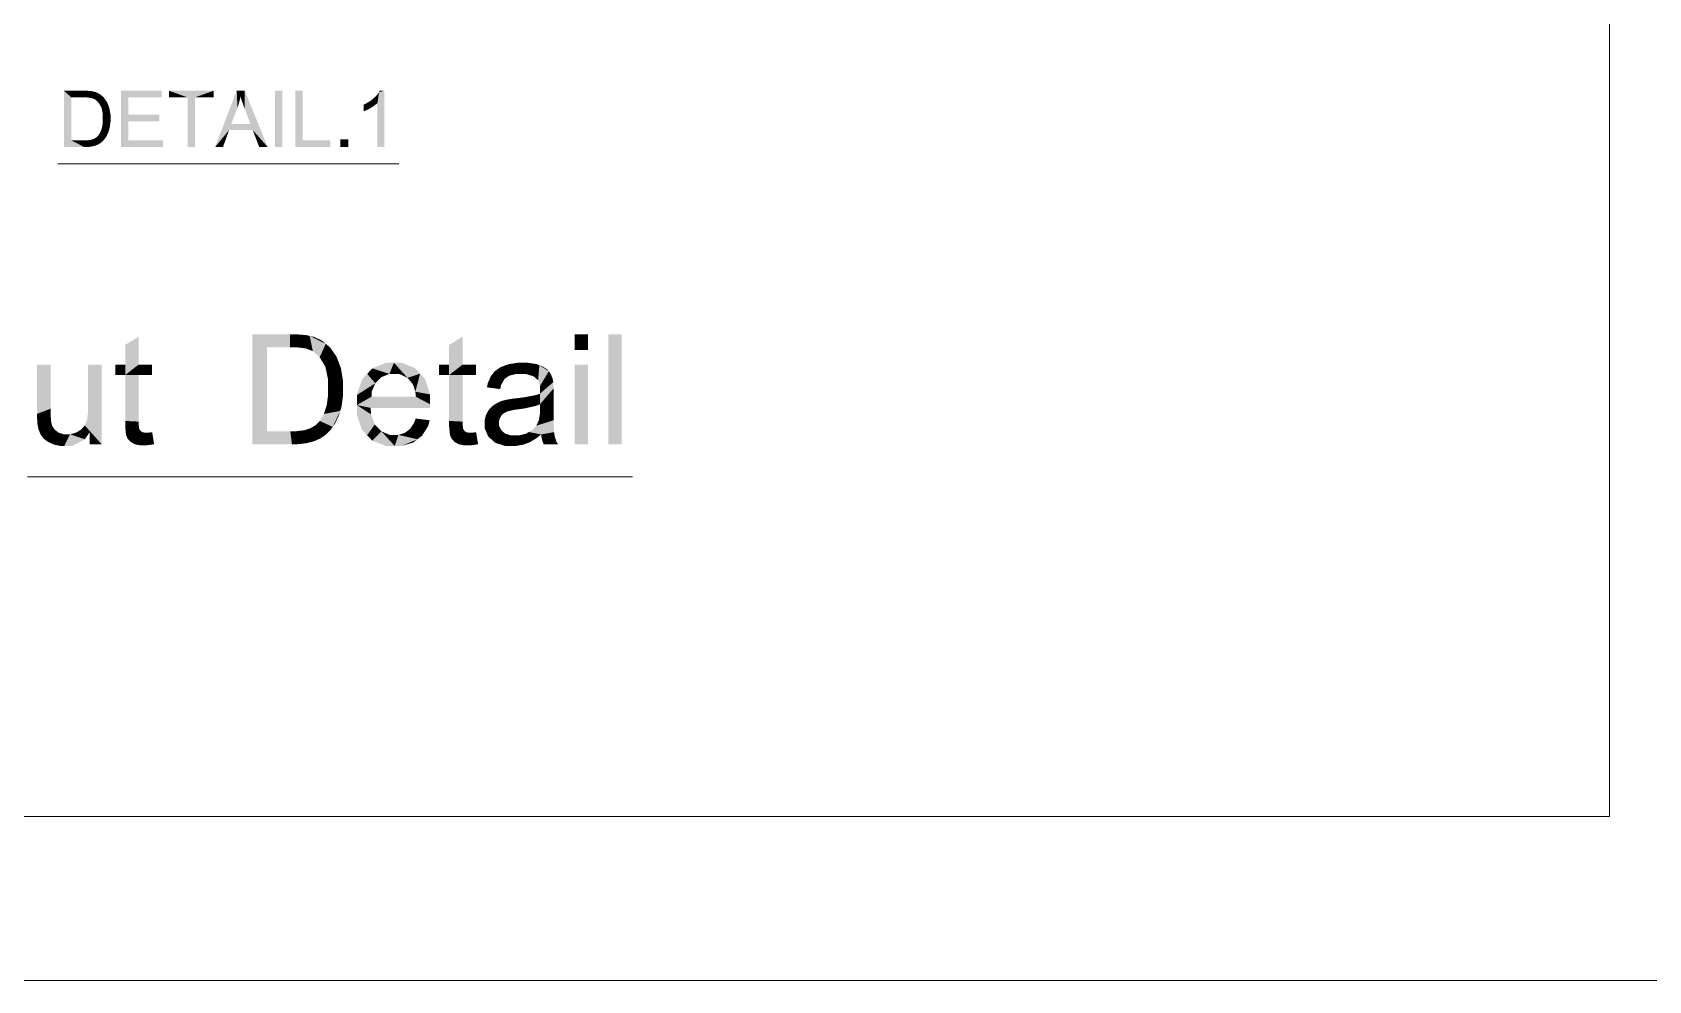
# Model space of a CAD drawing. Header units: millimetres. Extents: x 2 to 579, y 1 to 405.
# Drawn here: x 189.61 to 220.6, y 78.57 to 96.74 of the extents above; entities that cross this region are included whole.
import ezdxf

# ---------------------------------------------------------------- set-up
doc = ezdxf.new("R2010")
doc.units = ezdxf.units.MM
doc.linetypes.add('XKITLINE00', pattern=[0])
doc.layers.add('GraphicObject', color=6, linetype='Continuous', lineweight=0)
doc.layers.add('LinkedObject', color=7, linetype='Continuous', lineweight=0)

# ---------------------------------------------------------------- blocks, each defined once
blk = doc.blocks.new('*A3')
at = {"layer": 'GraphicObject', "color": 3, "linetype": 'XKITLINE00', "lineweight": 0}
blk.add_line((113.014, 78.569), (247.574, 78.569), dxfattribs=at)
blk = doc.blocks.new('*A4')
at = {"layer": 'LinkedObject'}
for points in [[(190.221, 95.624), (190.363, 95.496), (190.221, 94.544)], [(190.59, 95.496), (190.221, 95.624), (190.593, 95.624)], [(190.363, 95.496), (190.221, 95.624), (190.59, 95.496)], [(190.221, 94.544), (190.363, 95.496), (190.363, 94.671)], [(190.593, 95.624), (190.654, 95.496), (190.59, 95.496)], [(190.655, 95.624), (190.654, 95.496), (190.593, 95.624)], [(190.655, 95.624), (190.746, 95.485), (190.654, 95.496)], [(190.751, 95.616), (190.746, 95.485), (190.655, 95.624)], [(190.785, 95.608), (190.746, 95.485), (190.751, 95.616)], [(190.785, 95.608), (190.775, 95.474), (190.746, 95.485)], [(190.775, 95.474), (190.785, 95.608), (190.815, 95.459)], [(190.91, 95.559), (190.785, 95.608), (190.831, 95.597)], [(190.943, 95.531), (190.785, 95.608), (190.91, 95.559)], [(190.883, 95.398), (190.785, 95.608), (190.943, 95.531)], [(190.815, 95.459), (190.785, 95.608), (190.883, 95.398)], [(190.943, 95.531), (190.91, 95.352), (190.883, 95.398)], [(190.986, 95.495), (190.91, 95.352), (190.943, 95.531)], [(191.049, 95.402), (190.91, 95.352), (190.986, 95.495)], [(191.454, 95.166), (191.312, 94.544), (191.312, 95.624)], [(191.454, 95.166), (191.312, 95.624), (191.454, 95.496)], [(192.092, 95.496), (191.312, 95.624), (192.092, 95.624)], [(191.454, 95.496), (191.312, 95.624), (192.092, 95.496)], [(192.234, 95.624), (192.589, 95.496), (192.234, 95.496)], [(192.732, 95.496), (192.589, 95.496), (192.234, 95.624)], [(192.732, 95.496), (192.234, 95.624), (193.089, 95.624)], [(192.589, 94.544), (192.732, 95.496), (192.732, 94.544)], [(192.589, 95.496), (192.732, 95.496), (192.589, 94.544)], [(192.732, 95.496), (193.089, 95.624), (193.089, 95.496)], [(193.532, 95.624), (193.547, 95.303), (193.118, 94.544)], [(193.547, 95.303), (193.532, 95.624), (193.565, 95.355)], [(193.565, 95.355), (193.532, 95.624), (193.594, 95.458)], [(193.594, 95.458), (193.532, 95.624), (193.605, 95.51)], [(193.686, 95.624), (193.605, 95.51), (193.532, 95.624)], [(193.605, 95.51), (193.686, 95.624), (193.618, 95.466)], [(193.618, 95.466), (193.686, 95.624), (193.656, 95.354)], [(193.656, 95.354), (193.686, 95.624), (193.682, 95.285)], [(193.682, 95.285), (193.686, 95.624), (193.795, 94.987)], [(193.795, 94.987), (193.686, 95.624), (193.839, 94.871)], [(193.839, 94.871), (193.686, 95.624), (194.127, 94.544)], [(194.408, 95.624), (194.265, 94.544), (194.265, 95.624)], [(194.408, 94.544), (194.265, 94.544), (194.408, 95.624)], [(194.797, 95.624), (194.654, 94.544), (194.654, 95.624)], [(194.797, 94.671), (194.654, 94.544), (194.797, 95.624)], [(196.143, 95.32), (196.021, 95.383), (196.118, 95.446)], [(196.159, 95.483), (196.23, 95.388), (196.118, 95.446)], [(196.118, 95.446), (196.23, 95.388), (196.143, 95.32)], [(196.23, 95.388), (196.159, 95.483), (196.201, 95.521)], [(196.26, 95.593), (196.23, 95.388), (196.201, 95.521)], [(196.23, 94.544), (196.26, 95.593), (196.363, 94.544)], [(196.23, 95.388), (196.26, 95.593), (196.23, 94.544)], [(196.363, 95.628), (196.26, 95.593), (196.277, 95.628)], [(196.363, 94.544), (196.26, 95.593), (196.363, 95.628)], [(190.91, 95.352), (191.049, 95.402), (190.938, 95.307)], [(190.938, 95.307), (191.049, 95.402), (191.071, 95.346)], [(191.071, 95.346), (190.966, 95.176), (190.938, 95.307)], [(191.092, 95.29), (190.966, 95.176), (191.071, 95.346)], [(191.113, 95.162), (190.966, 95.176), (191.092, 95.29)], [(191.113, 95.089), (190.966, 95.176), (191.113, 95.162)], [(190.966, 95.176), (191.113, 95.089), (190.966, 95.092)], [(191.454, 95.038), (191.312, 94.544), (191.454, 95.166)], [(192.052, 95.038), (191.454, 95.166), (192.052, 95.166)], [(191.454, 95.038), (191.454, 95.166), (192.052, 95.038)], [(193.118, 94.544), (193.547, 95.303), (193.428, 94.987)], [(196.021, 95.383), (196.066, 95.274), (195.965, 95.357)], [(195.965, 95.357), (196.066, 95.274), (195.965, 95.229)], [(195.965, 95.229), (196.066, 95.274), (195.996, 95.24)], [(196.066, 95.274), (196.021, 95.383), (196.105, 95.297)], [(196.105, 95.297), (196.021, 95.383), (196.143, 95.32)], [(196.143, 95.32), (196.23, 95.388), (196.206, 95.366)], [(190.923, 94.841), (191.011, 94.714), (190.884, 94.772)], [(191.084, 94.871), (190.923, 94.841), (190.952, 94.926)], [(191.07, 94.824), (190.923, 94.841), (191.084, 94.871)], [(191.033, 94.745), (190.923, 94.841), (191.07, 94.824)], [(191.011, 94.714), (190.923, 94.841), (191.033, 94.745)], [(190.966, 95.03), (191.113, 95.028), (190.952, 94.926)], [(190.952, 94.926), (191.113, 95.028), (191.084, 94.871)], [(191.113, 95.089), (190.966, 95.03), (190.966, 95.092)], [(191.113, 95.028), (190.966, 95.03), (191.113, 95.089)], [(191.084, 94.871), (191.113, 95.028), (191.099, 94.919)], [(191.454, 94.671), (191.312, 94.544), (191.454, 95.038)], [(193.387, 94.871), (193.118, 94.544), (193.428, 94.987)], [(193.118, 94.544), (193.387, 94.871), (193.269, 94.544)], [(193.428, 94.987), (193.839, 94.871), (193.387, 94.871)], [(193.795, 94.987), (193.839, 94.871), (193.428, 94.987)], [(193.839, 94.871), (194.127, 94.544), (193.964, 94.544)], [(190.363, 94.671), (190.61, 94.544), (190.221, 94.544)], [(190.594, 94.671), (190.61, 94.544), (190.363, 94.671)], [(190.594, 94.671), (190.659, 94.544), (190.61, 94.544)], [(190.647, 94.671), (190.659, 94.544), (190.594, 94.671)], [(190.784, 94.562), (190.647, 94.671), (190.731, 94.681)], [(190.746, 94.553), (190.647, 94.671), (190.784, 94.562)], [(190.659, 94.544), (190.647, 94.671), (190.746, 94.553)], [(190.762, 94.691), (190.784, 94.562), (190.731, 94.681)], [(190.792, 94.701), (190.784, 94.562), (190.762, 94.691)], [(190.784, 94.562), (190.792, 94.701), (190.821, 94.571)], [(190.912, 94.616), (190.792, 94.701), (190.84, 94.729)], [(190.886, 94.598), (190.792, 94.701), (190.912, 94.616)], [(190.821, 94.571), (190.792, 94.701), (190.886, 94.598)], [(190.858, 94.747), (190.939, 94.634), (190.84, 94.729)], [(190.84, 94.729), (190.939, 94.634), (190.912, 94.616)], [(191.011, 94.714), (190.858, 94.747), (190.884, 94.772)], [(190.988, 94.683), (190.858, 94.747), (191.011, 94.714)], [(190.939, 94.634), (190.858, 94.747), (190.988, 94.683)], [(191.312, 94.544), (191.454, 94.671), (192.117, 94.544)], [(192.117, 94.544), (191.454, 94.671), (192.117, 94.671)], [(194.654, 94.544), (194.797, 94.671), (195.328, 94.544)], [(195.328, 94.544), (194.797, 94.671), (195.328, 94.671)], [(195.67, 94.695), (195.519, 94.544), (195.519, 94.695)], [(195.67, 94.544), (195.519, 94.544), (195.67, 94.695)], [(191.654, 90.909), (191.395, 90.376), (191.395, 90.754)], [(191.395, 90.376), (191.654, 90.909), (191.395, 90.176)], [(191.654, 90.376), (191.395, 90.176), (191.654, 90.909)], [(193.832, 90.955), (194.11, 90.707), (193.832, 88.849)], [(194.552, 90.707), (193.832, 90.955), (194.557, 90.955)], [(194.11, 90.707), (193.832, 90.955), (194.552, 90.707)], [(194.557, 90.955), (194.677, 90.707), (194.552, 90.707)], [(194.679, 90.955), (194.677, 90.707), (194.557, 90.955)], [(194.679, 90.955), (194.857, 90.685), (194.677, 90.707)], [(194.867, 90.94), (194.857, 90.685), (194.679, 90.955)], [(194.931, 90.925), (194.857, 90.685), (194.867, 90.94)], [(194.931, 90.925), (194.913, 90.664), (194.857, 90.685)], [(194.913, 90.664), (194.931, 90.925), (194.991, 90.633)], [(195.176, 90.829), (194.931, 90.925), (195.022, 90.904)], [(195.24, 90.774), (194.931, 90.925), (195.176, 90.829)], [(195.122, 90.515), (194.931, 90.925), (195.24, 90.774)], [(194.991, 90.633), (194.931, 90.925), (195.122, 90.515)], [(197.863, 90.909), (197.604, 90.376), (197.604, 90.754)], [(197.604, 90.376), (197.863, 90.909), (197.604, 90.176)], [(197.863, 90.376), (197.604, 90.176), (197.863, 90.909)], [(200.268, 90.955), (200.009, 90.658), (200.009, 90.955)], [(200.268, 90.658), (200.009, 90.658), (200.268, 90.955)], [(200.912, 90.955), (200.653, 88.849), (200.653, 90.955)], [(200.912, 88.849), (200.653, 88.849), (200.912, 90.955)], [(193.832, 88.849), (194.11, 90.707), (194.11, 89.098)], [(195.24, 90.774), (195.177, 90.426), (195.122, 90.515)], [(195.323, 90.704), (195.177, 90.426), (195.24, 90.774)], [(195.448, 90.524), (195.177, 90.426), (195.323, 90.704)], [(195.177, 90.426), (195.448, 90.524), (195.231, 90.337)], [(195.231, 90.337), (195.448, 90.524), (195.489, 90.414)], [(189.965, 90.376), (189.706, 89.431), (189.706, 90.376)], [(189.965, 89.53), (189.706, 89.431), (189.965, 90.376)], [(190.943, 90.376), (190.683, 89.559), (190.683, 90.376)], [(190.943, 88.849), (190.683, 89.559), (190.943, 90.376)], [(191.204, 90.376), (191.395, 90.176), (191.204, 90.176)], [(191.395, 90.376), (191.395, 90.176), (191.204, 90.376)], [(191.654, 90.176), (191.395, 90.176), (191.654, 90.376)], [(191.395, 89.296), (191.654, 90.176), (191.654, 89.282)], [(191.395, 90.176), (191.654, 90.176), (191.395, 89.296)], [(191.911, 90.176), (191.654, 90.376), (191.911, 90.376)], [(191.654, 90.176), (191.654, 90.376), (191.911, 90.176)], [(195.489, 90.414), (195.285, 90.083), (195.231, 90.337)], [(195.53, 90.305), (195.285, 90.083), (195.489, 90.414)], [(195.571, 90.055), (195.285, 90.083), (195.53, 90.305)], [(196.033, 90.197), (195.835, 89.792), (195.934, 90.091)], [(196.188, 90.018), (195.835, 89.792), (196.033, 90.197)], [(196.132, 90.303), (196.31, 90.137), (196.033, 90.197)], [(196.033, 90.197), (196.31, 90.137), (196.188, 90.018)], [(196.546, 90.41), (196.132, 90.303), (196.389, 90.41)], [(196.459, 90.197), (196.132, 90.303), (196.546, 90.41)], [(196.31, 90.137), (196.132, 90.303), (196.459, 90.197)], [(196.459, 90.197), (196.546, 90.41), (196.548, 90.197)], [(196.546, 90.41), (196.646, 90.197), (196.548, 90.197)], [(196.949, 90.306), (196.546, 90.41), (196.699, 90.41)], [(197.046, 90.201), (196.546, 90.41), (196.949, 90.306)], [(196.806, 90.122), (196.546, 90.41), (197.046, 90.201)], [(196.646, 90.197), (196.546, 90.41), (196.806, 90.122)], [(196.806, 90.122), (197.046, 90.201), (196.868, 90.048)], [(197.046, 90.201), (196.908, 90), (196.868, 90.048)], [(196.908, 90), (197.046, 90.201), (196.957, 89.855)], [(196.957, 89.855), (197.046, 90.201), (197.239, 89.804)], [(197.239, 89.804), (197.046, 90.201), (197.143, 90.097)], [(197.412, 90.376), (197.604, 90.176), (197.412, 90.176)], [(197.604, 90.376), (197.604, 90.176), (197.412, 90.376)], [(197.863, 90.176), (197.604, 90.176), (197.863, 90.376)], [(197.604, 89.296), (197.863, 90.176), (197.863, 89.282)], [(197.604, 90.176), (197.863, 90.176), (197.604, 89.296)], [(198.12, 90.176), (197.863, 90.376), (198.12, 90.376)], [(197.863, 90.176), (197.863, 90.376), (198.12, 90.176)], [(198.442, 90.202), (198.328, 89.94), (198.402, 90.152)], [(198.666, 90.1), (198.328, 89.94), (198.442, 90.202)], [(198.481, 90.252), (198.753, 90.163), (198.442, 90.202)], [(198.666, 90.1), (198.442, 90.202), (198.709, 90.131)], [(198.709, 90.131), (198.442, 90.202), (198.753, 90.163)], [(198.595, 90.329), (198.753, 90.163), (198.481, 90.252)], [(198.67, 90.356), (198.753, 90.163), (198.595, 90.329)], [(198.918, 90.41), (198.67, 90.356), (198.745, 90.383)], [(198.887, 90.195), (198.67, 90.356), (198.918, 90.41)], [(198.753, 90.163), (198.67, 90.356), (198.887, 90.195)], [(198.887, 90.195), (198.918, 90.41), (198.978, 90.195)], [(198.978, 90.195), (198.918, 90.41), (199.076, 90.195)], [(199.016, 90.41), (199.076, 90.195), (198.918, 90.41)], [(199.273, 90.387), (199.016, 90.41), (199.114, 90.41)], [(199.334, 90.364), (199.016, 90.41), (199.273, 90.387)], [(199.223, 90.151), (199.016, 90.41), (199.334, 90.364)], [(199.076, 90.195), (199.016, 90.41), (199.223, 90.151)], [(199.223, 90.151), (199.334, 90.364), (199.272, 90.108)], [(199.272, 90.108), (199.334, 90.364), (199.309, 90.075)], [(199.334, 90.364), (199.345, 89.964), (199.309, 90.075)], [(199.513, 90.248), (199.345, 89.964), (199.334, 90.364)], [(199.485, 90.283), (199.334, 90.364), (199.395, 90.341)], [(199.513, 90.248), (199.334, 90.364), (199.485, 90.283)], [(199.542, 90.213), (199.345, 89.964), (199.513, 90.248)], [(199.582, 90.125), (199.345, 89.964), (199.542, 90.213)], [(200.268, 90.376), (200.009, 88.849), (200.009, 90.376)], [(200.268, 88.849), (200.009, 88.849), (200.268, 90.376)], [(195.571, 89.914), (195.285, 90.083), (195.571, 90.055)], [(195.285, 90.083), (195.571, 89.914), (195.285, 89.918)], [(195.571, 89.914), (195.285, 89.799), (195.285, 89.918)], [(195.571, 89.794), (195.285, 89.799), (195.571, 89.914)], [(196.121, 89.859), (195.835, 89.792), (196.188, 90.018)], [(195.835, 89.792), (196.121, 89.859), (196.115, 89.759)], [(196.957, 89.855), (197.239, 89.804), (196.966, 89.759)], [(198.402, 90.152), (198.328, 89.94), (198.345, 90.021)], [(198.602, 89.987), (198.328, 89.94), (198.666, 90.1)], [(198.328, 89.94), (198.602, 89.987), (198.581, 89.906)], [(199.345, 89.845), (199.6, 90.039), (199.344, 89.818)], [(199.344, 89.818), (199.6, 90.039), (199.345, 89.616)], [(199.594, 90.072), (199.345, 89.964), (199.582, 90.125)], [(199.345, 89.964), (199.594, 90.072), (199.6, 90.039)], [(199.345, 89.964), (199.6, 90.039), (199.345, 89.885)], [(199.345, 89.885), (199.6, 90.039), (199.345, 89.878)], [(199.345, 89.878), (199.6, 90.039), (199.345, 89.845)], [(199.607, 89.92), (199.345, 89.616), (199.6, 90.039)], [(199.607, 89.834), (199.345, 89.616), (199.607, 89.92)], [(190.683, 89.559), (190.943, 88.849), (190.683, 89.461)], [(195.516, 89.488), (195.23, 89.512), (195.257, 89.596)], [(195.285, 89.799), (195.571, 89.794), (195.257, 89.596)], [(195.257, 89.596), (195.571, 89.794), (195.516, 89.488)], [(195.516, 89.488), (195.571, 89.794), (195.544, 89.581)], [(196.115, 89.759), (195.835, 89.6), (195.835, 89.792)], [(196.115, 89.759), (197.239, 89.615), (195.835, 89.6)], [(197.239, 89.604), (195.835, 89.6), (197.239, 89.615)], [(197.239, 89.569), (195.835, 89.6), (197.239, 89.604)], [(195.835, 89.6), (196.031, 89.022), (195.835, 89.414)], [(196.107, 89.421), (196.031, 89.022), (195.835, 89.6)], [(196.107, 89.421), (195.835, 89.6), (196.1, 89.546)], [(197.238, 89.546), (195.835, 89.6), (197.239, 89.569)], [(196.1, 89.546), (195.835, 89.6), (197.238, 89.546)], [(196.966, 89.759), (197.239, 89.615), (196.115, 89.759)], [(197.239, 89.615), (196.966, 89.759), (197.239, 89.804)], [(198.427, 89.577), (198.596, 89.382), (198.36, 89.503)], [(198.614, 89.41), (198.427, 89.577), (198.468, 89.605)], [(198.596, 89.382), (198.427, 89.577), (198.614, 89.41)], [(198.51, 89.633), (198.665, 89.452), (198.468, 89.605)], [(198.468, 89.605), (198.665, 89.452), (198.614, 89.41)], [(198.602, 89.676), (198.665, 89.452), (198.51, 89.633)], [(198.654, 89.69), (198.665, 89.452), (198.602, 89.676)], [(198.692, 89.7), (198.731, 89.481), (198.654, 89.69)], [(198.665, 89.452), (198.654, 89.69), (198.698, 89.466)], [(198.698, 89.466), (198.654, 89.69), (198.731, 89.481)], [(198.807, 89.72), (198.844, 89.507), (198.692, 89.7)], [(198.692, 89.7), (198.844, 89.507), (198.731, 89.481)], [(198.884, 89.729), (198.923, 89.518), (198.807, 89.72)], [(198.807, 89.72), (198.923, 89.518), (198.844, 89.507)], [(199.04, 89.748), (199.064, 89.538), (198.884, 89.729)], [(198.884, 89.729), (199.064, 89.538), (198.923, 89.518)], [(199.27, 89.792), (199.345, 89.616), (199.04, 89.748)], [(199.04, 89.748), (199.345, 89.616), (199.064, 89.538)], [(199.064, 89.538), (199.345, 89.616), (199.275, 89.587)], [(199.344, 89.818), (199.345, 89.616), (199.27, 89.792)], [(199.607, 89.834), (199.344, 89.521), (199.345, 89.616)], [(199.607, 89.489), (199.344, 89.521), (199.607, 89.834)], [(189.706, 89.431), (189.965, 89.53), (189.965, 89.429)], [(189.706, 89.431), (189.965, 89.429), (189.706, 89.348)], [(189.965, 89.429), (189.714, 89.227), (189.706, 89.348)], [(189.973, 89.292), (189.714, 89.227), (189.965, 89.429)], [(189.714, 89.227), (189.973, 89.292), (189.722, 89.189)], [(189.722, 89.189), (189.973, 89.292), (189.981, 89.257)], [(189.993, 89.206), (189.722, 89.189), (189.981, 89.257)], [(190.641, 89.261), (190.943, 88.849), (190.62, 89.209)], [(190.662, 89.312), (190.943, 88.849), (190.641, 89.261)], [(190.683, 89.461), (190.943, 88.849), (190.662, 89.312)], [(191.654, 89.282), (191.395, 89.18), (191.395, 89.296)], [(191.654, 89.227), (191.395, 89.18), (191.654, 89.282)], [(191.654, 89.227), (191.427, 88.99), (191.395, 89.18)], [(191.661, 89.155), (191.427, 88.99), (191.654, 89.227)], [(195.075, 89.246), (195.232, 89.026), (195.04, 89.211)], [(195.372, 89.182), (195.075, 89.246), (195.125, 89.295)], [(195.328, 89.121), (195.075, 89.246), (195.372, 89.182)], [(195.232, 89.026), (195.075, 89.246), (195.328, 89.121)], [(195.125, 89.295), (195.516, 89.488), (195.372, 89.182)], [(195.202, 89.429), (195.516, 89.488), (195.125, 89.295)], [(195.23, 89.512), (195.516, 89.488), (195.202, 89.429)], [(195.372, 89.182), (195.516, 89.488), (195.416, 89.242)], [(195.416, 89.242), (195.516, 89.488), (195.488, 89.396)], [(195.835, 89.414), (196.031, 89.022), (195.933, 89.125)], [(196.178, 89.228), (196.031, 89.022), (196.107, 89.421)], [(196.031, 89.022), (196.178, 89.228), (196.129, 88.919)], [(196.242, 89.162), (196.129, 88.919), (196.178, 89.228)], [(196.854, 89.141), (197.231, 89.308), (197.082, 89.009)], [(196.933, 89.26), (197.231, 89.308), (196.854, 89.141)], [(197.231, 89.308), (196.933, 89.26), (196.963, 89.342)], [(197.082, 89.009), (197.231, 89.308), (197.199, 89.191)], [(197.863, 89.282), (197.604, 89.18), (197.604, 89.296)], [(197.863, 89.227), (197.604, 89.18), (197.863, 89.282)], [(197.863, 89.227), (197.635, 88.99), (197.604, 89.18)], [(197.87, 89.155), (197.635, 88.99), (197.863, 89.227)], [(198.335, 89.457), (198.284, 89.252), (198.309, 89.41)], [(198.578, 89.355), (198.284, 89.252), (198.335, 89.457)], [(198.309, 89.41), (198.284, 89.252), (198.284, 89.308)], [(198.56, 89.293), (198.284, 89.252), (198.578, 89.355)], [(198.284, 89.252), (198.56, 89.293), (198.56, 89.259)], [(198.56, 89.207), (198.284, 89.252), (198.56, 89.259)], [(198.284, 89.252), (198.56, 89.207), (198.284, 89.157)], [(198.36, 89.503), (198.596, 89.382), (198.335, 89.457)], [(198.335, 89.457), (198.596, 89.382), (198.578, 89.355)], [(199.19, 89.116), (199.607, 89.309), (199.615, 89.081)], [(199.275, 89.205), (199.607, 89.309), (199.19, 89.116)], [(199.302, 89.262), (199.607, 89.309), (199.275, 89.205)], [(199.607, 89.309), (199.302, 89.262), (199.323, 89.306)], [(199.323, 89.306), (199.607, 89.489), (199.607, 89.309)], [(199.344, 89.435), (199.607, 89.489), (199.323, 89.306)], [(199.607, 89.489), (199.344, 89.435), (199.344, 89.521)], [(189.722, 89.189), (189.993, 89.206), (189.734, 89.132)], [(189.734, 89.132), (189.993, 89.206), (189.773, 89.036)], [(189.773, 89.036), (189.993, 89.206), (189.802, 88.997)], [(189.802, 88.997), (189.993, 89.206), (190.045, 89.126)], [(189.802, 88.997), (190.045, 89.126), (189.83, 88.958)], [(189.83, 88.958), (190.045, 89.126), (189.917, 88.893)], [(189.917, 88.893), (190.045, 89.126), (189.975, 88.867)], [(189.975, 88.867), (190.045, 89.126), (190.084, 89.097)], [(190.124, 89.068), (189.975, 88.867), (190.084, 89.097)], [(189.975, 88.867), (190.124, 89.068), (190.034, 88.841)], [(190.034, 88.841), (190.124, 89.068), (190.16, 88.816)], [(190.227, 88.816), (190.124, 89.068), (190.221, 89.039)], [(190.16, 88.816), (190.124, 89.068), (190.227, 88.816)], [(190.279, 89.039), (190.227, 88.816), (190.221, 89.039)], [(190.337, 89.039), (190.622, 88.945), (190.227, 88.816)], [(190.337, 89.039), (190.227, 88.816), (190.279, 89.039)], [(190.227, 88.816), (190.622, 88.945), (190.38, 88.816)], [(190.446, 89.069), (190.622, 88.945), (190.337, 89.039)], [(190.497, 89.098), (190.622, 88.945), (190.446, 89.069)], [(190.548, 89.128), (190.622, 88.945), (190.497, 89.098)], [(190.711, 89.075), (190.548, 89.128), (190.62, 89.209)], [(190.622, 88.945), (190.548, 89.128), (190.711, 89.075)], [(190.62, 89.209), (190.943, 88.849), (190.711, 89.075)], [(190.711, 89.075), (190.943, 88.849), (190.711, 88.849)], [(191.395, 89.18), (191.427, 88.99), (191.411, 89.027)], [(191.668, 89.139), (191.427, 88.99), (191.661, 89.155)], [(191.427, 88.99), (191.668, 89.139), (191.675, 89.124)], [(191.427, 88.99), (191.675, 89.124), (191.443, 88.954)], [(191.443, 88.954), (191.675, 89.124), (191.497, 88.895)], [(191.497, 88.895), (191.675, 89.124), (191.536, 88.873)], [(191.536, 88.873), (191.675, 89.124), (191.697, 89.098)], [(191.697, 89.098), (191.575, 88.85), (191.536, 88.873)], [(191.712, 89.089), (191.575, 88.85), (191.697, 89.098)], [(191.727, 89.08), (191.575, 88.85), (191.712, 89.089)], [(191.575, 88.85), (191.727, 89.08), (191.684, 88.828)], [(191.684, 88.828), (191.727, 89.08), (191.754, 88.828)], [(191.754, 88.828), (191.727, 89.08), (191.771, 89.07)], [(191.771, 89.07), (191.797, 88.828), (191.754, 88.828)], [(191.799, 89.07), (191.797, 88.828), (191.771, 89.07)], [(191.799, 89.07), (191.895, 88.84), (191.797, 88.828)], [(191.82, 89.07), (191.895, 88.84), (191.799, 89.07)], [(191.895, 88.84), (191.82, 89.07), (191.876, 89.075)], [(191.949, 88.851), (191.876, 89.075), (191.911, 89.079)], [(191.895, 88.84), (191.876, 89.075), (191.949, 88.851)], [(194.11, 89.098), (194.591, 88.849), (193.832, 88.849)], [(194.56, 89.098), (194.591, 88.849), (194.11, 89.098)], [(194.56, 89.098), (194.687, 88.849), (194.591, 88.849)], [(194.664, 89.098), (194.687, 88.849), (194.56, 89.098)], [(194.929, 88.885), (194.664, 89.098), (194.827, 89.117)], [(194.856, 88.867), (194.664, 89.098), (194.929, 88.885)], [(194.687, 88.849), (194.664, 89.098), (194.856, 88.867)], [(194.886, 89.137), (194.929, 88.885), (194.827, 89.117)], [(194.946, 89.156), (194.929, 88.885), (194.886, 89.137)], [(194.929, 88.885), (194.946, 89.156), (195.003, 88.903)], [(195.18, 88.991), (194.946, 89.156), (195.04, 89.211)], [(195.128, 88.956), (194.946, 89.156), (195.18, 88.991)], [(195.003, 88.903), (194.946, 89.156), (195.128, 88.956)], [(195.04, 89.211), (195.232, 89.026), (195.18, 88.991)], [(196.306, 89.095), (196.129, 88.919), (196.242, 89.162)], [(196.306, 89.095), (196.561, 88.816), (196.129, 88.919)], [(196.129, 88.919), (196.561, 88.816), (196.394, 88.816)], [(196.465, 89.028), (196.561, 88.816), (196.306, 89.095)], [(196.561, 89.028), (196.561, 88.816), (196.465, 89.028)], [(196.632, 89.028), (196.997, 88.945), (196.561, 88.816)], [(196.632, 89.028), (196.561, 88.816), (196.561, 89.028)], [(196.561, 88.816), (196.997, 88.945), (196.693, 88.816)], [(196.753, 89.066), (196.997, 88.945), (196.632, 89.028)], [(196.693, 88.816), (196.997, 88.945), (196.912, 88.88)], [(196.803, 89.103), (197.082, 89.009), (196.753, 89.066)], [(196.997, 88.945), (196.753, 89.066), (197.082, 89.009)], [(196.854, 89.141), (197.082, 89.009), (196.803, 89.103)], [(197.604, 89.18), (197.635, 88.99), (197.62, 89.027)], [(197.876, 89.139), (197.635, 88.99), (197.87, 89.155)], [(197.635, 88.99), (197.876, 89.139), (197.883, 89.124)], [(197.635, 88.99), (197.883, 89.124), (197.651, 88.954)], [(197.651, 88.954), (197.883, 89.124), (197.706, 88.895)], [(197.706, 88.895), (197.883, 89.124), (197.744, 88.873)], [(197.744, 88.873), (197.883, 89.124), (197.905, 89.098)], [(197.905, 89.098), (197.783, 88.85), (197.744, 88.873)], [(197.92, 89.089), (197.783, 88.85), (197.905, 89.098)], [(197.936, 89.08), (197.783, 88.85), (197.92, 89.089)], [(197.783, 88.85), (197.936, 89.08), (197.892, 88.828)], [(197.892, 88.828), (197.936, 89.08), (197.963, 88.828)], [(197.963, 88.828), (197.936, 89.08), (197.979, 89.07)], [(197.979, 89.07), (198.006, 88.828), (197.963, 88.828)], [(198.008, 89.07), (198.006, 88.828), (197.979, 89.07)], [(198.008, 89.07), (198.103, 88.84), (198.006, 88.828)], [(198.029, 89.07), (198.103, 88.84), (198.008, 89.07)], [(198.103, 88.84), (198.029, 89.07), (198.085, 89.075)], [(198.158, 88.851), (198.085, 89.075), (198.12, 89.079)], [(198.103, 88.84), (198.085, 89.075), (198.158, 88.851)], [(198.284, 89.157), (198.56, 89.207), (198.351, 89)], [(198.351, 89), (198.56, 89.207), (198.419, 88.938)], [(198.419, 88.938), (198.56, 89.207), (198.599, 89.121)], [(198.599, 89.121), (198.486, 88.877), (198.419, 88.938)], [(198.638, 89.087), (198.486, 88.877), (198.599, 89.121)], [(198.677, 89.052), (198.486, 88.877), (198.638, 89.087)], [(198.486, 88.877), (198.677, 89.052), (198.679, 88.816)], [(198.805, 88.816), (198.677, 89.052), (198.791, 89.018)], [(198.679, 88.816), (198.677, 89.052), (198.805, 88.816)], [(198.791, 89.018), (198.881, 88.816), (198.805, 88.816)], [(198.867, 89.018), (198.881, 88.816), (198.791, 89.018)], [(198.941, 89.018), (198.881, 88.816), (198.867, 89.018)], [(198.881, 88.816), (198.941, 89.018), (199.023, 88.841)], [(199.089, 88.865), (198.941, 89.018), (199.074, 89.05)], [(199.023, 88.841), (198.941, 89.018), (199.089, 88.865)], [(199.367, 89.037), (199.074, 89.05), (199.132, 89.083)], [(199.294, 88.976), (199.074, 89.05), (199.367, 89.037)], [(199.156, 88.89), (199.074, 89.05), (199.294, 88.976)], [(199.089, 88.865), (199.074, 89.05), (199.156, 88.89)], [(199.19, 89.116), (199.615, 89.081), (199.132, 89.083)], [(199.615, 89.081), (199.367, 89.037), (199.132, 89.083)], [(199.367, 89.037), (199.615, 89.081), (199.372, 88.983)], [(199.372, 88.983), (199.615, 89.081), (199.623, 89.033)], [(199.623, 89.033), (199.399, 88.889), (199.372, 88.983)], [(199.631, 88.985), (199.399, 88.889), (199.623, 89.033)], [(199.631, 88.985), (199.419, 88.849), (199.399, 88.889)], [(199.664, 88.893), (199.419, 88.849), (199.631, 88.985)], [(199.419, 88.849), (199.664, 88.893), (199.689, 88.849)]]:
    blk.add_hatch(color=7, dxfattribs=at).paths.add_polyline_path(points, flags=17)
at = {"layer": 'LinkedObject', "color": 2, "linetype": 'XKITLINE00', "lineweight": 0}
for p, q in [((219.846, 153.204), (219.846, 81.712)), ((219.846, 81.712), (135.694, 81.712))]:
    blk.add_line(p, q, dxfattribs=at)
at = {"layer": 'LinkedObject', "color": 7, "linetype": 'XKITLINE00', "lineweight": 0}
for p, q in [((190.104, 94.224), (191.193, 94.224)), ((191.193, 94.224), (192.198, 94.224)), ((192.198, 94.224), (193.12, 94.224)), ((193.12, 94.224), (194.125, 94.224)), ((194.125, 94.224), (194.544, 94.224)), ((194.544, 94.224), (195.382, 94.224)), ((195.382, 94.224), (195.801, 94.224)), ((195.801, 94.224), (196.639, 94.224)), ((189.519, 88.226), (191.153, 88.226)), ((191.153, 88.226), (191.97, 88.226)), ((191.97, 88.226), (192.787, 88.226)), ((192.787, 88.226), (193.604, 88.226)), ((193.604, 88.226), (195.727, 88.226)), ((195.727, 88.226), (197.362, 88.226)), ((197.362, 88.226), (198.179, 88.226)), ((198.179, 88.226), (199.813, 88.226)), ((199.813, 88.226), (200.466, 88.226)), ((200.466, 88.226), (201.119, 88.226))]:
    blk.add_line(p, q, dxfattribs=at)

msp = doc.modelspace()

# ---------------------------------------------------------------- block references
at = {"lineweight": 0}
for name in ['*A3', '*A4']:
    msp.add_blockref(name, (0, 0), dxfattribs=at)

doc.saveas('drawing.dxf')
